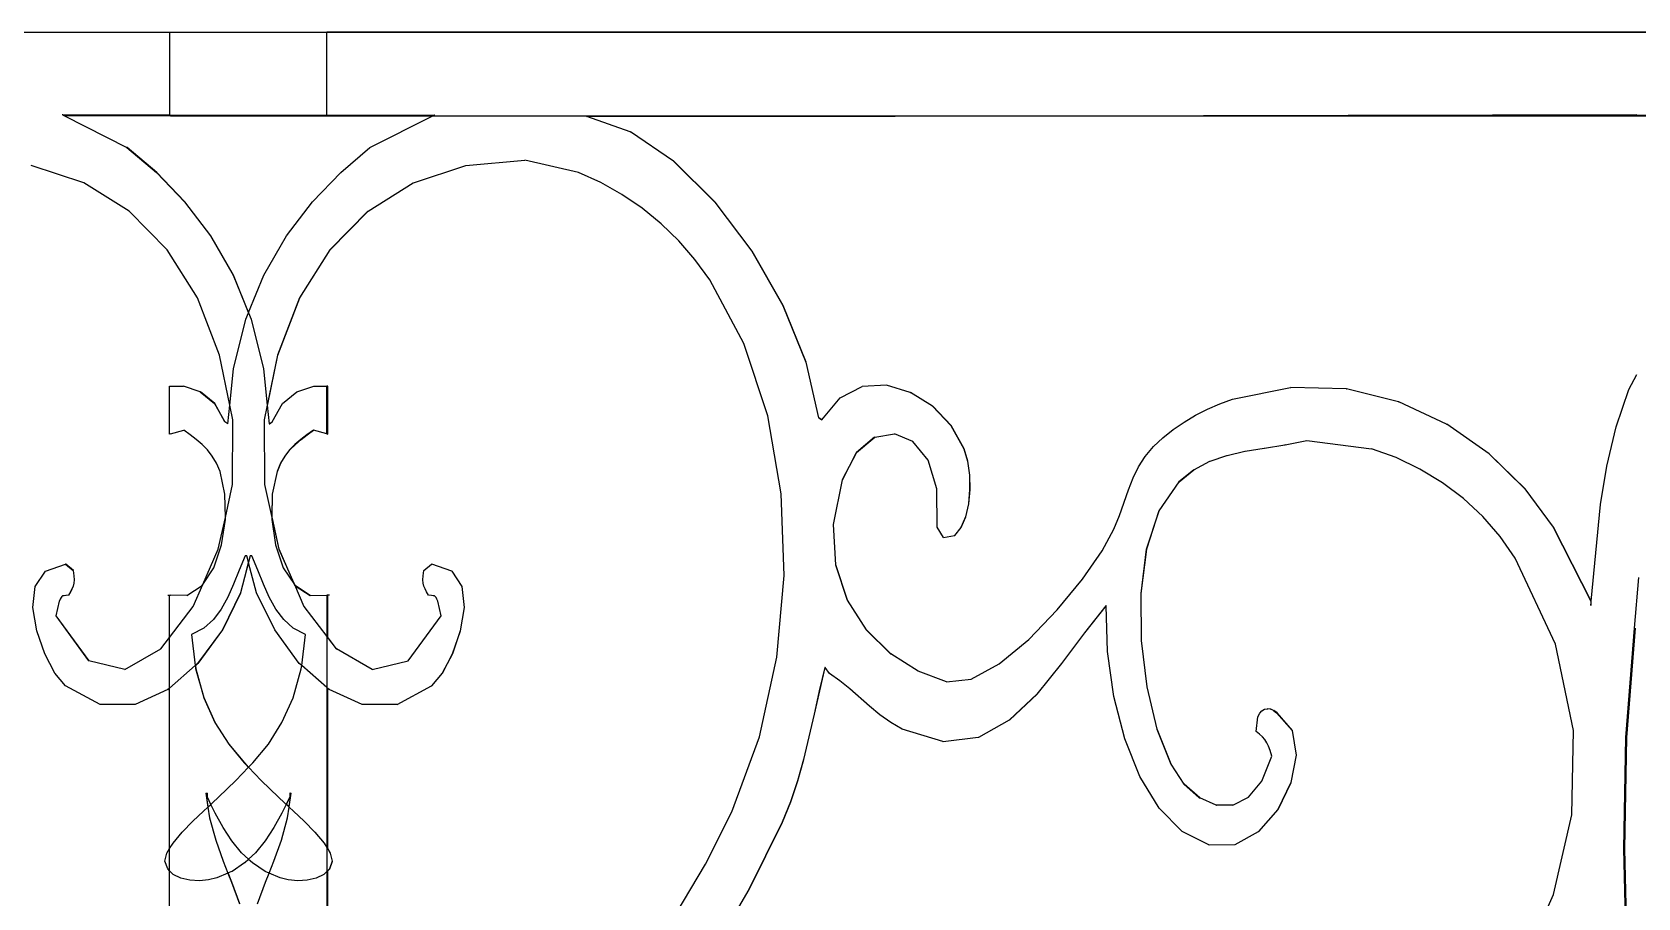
# Model space of a CAD drawing. Header units: inches. Extents: x 1397 to 20304, y -27267 to -746.
# Drawn here: x 14240.74 to 14252.15, y -21171.26 to -21165.11 of the extents above; entities that cross this region are included whole.
import ezdxf

# ---------------------------------------------------------------- set-up
doc = ezdxf.new("R2010")
doc.units = ezdxf.units.IN
doc.header["$LTSCALE"] = 17
doc.header["$MEASUREMENT"] = 0
doc.layers.add('25 BOT BAR', color=12, linetype='Continuous', lineweight=25)

msp = doc.modelspace()

# ---------------------------------------------------------------- linework, layer by layer
for p, q in [((14226.234, -21165.111), (14241.717, -21165.111)), ((14241.717, -21165.111), (14241.717, -21165.7)), ((14241.717, -21165.111), (14252.139, -21165.111)), ((14242.833, -21165.7), (14242.833, -21165.111)), ((14258.234, -21165.111), (14242.833, -21165.111)), ((14240.956, -21165.697), (14240.954, -21165.697)), ((14240.968, -21165.704), (14240.956, -21165.697)), ((14241.717, -21165.7), (14240.956, -21165.697)), ((14240.971, -21165.704), (14240.968, -21165.704)), ((14240.971, -21165.704), (14241.414, -21165.931)), ((14241.717, -21165.704), (14240.971, -21165.704)), ((14241.717, -21165.7), (14241.717, -21165.704)), ((14242.278, -21165.702), (14241.717, -21165.7)), ((14241.723, -21165.704), (14241.717, -21165.704)), ((14241.723, -21165.704), (14242.278, -21165.702)), ((14241.723, -21165.704), (14242.833, -21165.704)), ((14242.833, -21165.7), (14242.278, -21165.702)), ((14242.833, -21165.704), (14242.278, -21165.702)), ((14242.833, -21165.7), (14242.84, -21165.7)), ((14242.833, -21165.704), (14242.833, -21165.7)), ((14242.833, -21165.704), (14242.84, -21165.704)), ((14242.84, -21165.7), (14243.6, -21165.697)), ((14242.84, -21165.7), (14242.84, -21165.704)), ((14242.84, -21165.704), (14243.586, -21165.704)), ((14243.14, -21165.931), (14243.586, -21165.704)), ((14243.586, -21165.704), (14243.6, -21165.697)), ((14243.586, -21165.704), (14249.061, -21165.704)), ((14244.68, -21165.711), (14244.678, -21165.711)), ((14244.68, -21165.711), (14249.061, -21165.704)), ((14244.988, -21165.818), (14244.68, -21165.711)), ((14249.057, -21165.704), (14253.512, -21165.697)), ((14249.057, -21165.704), (14253.511, -21165.704)), ((14249.063, -21165.704), (14249.061, -21165.704)), ((14252.139, -21165.699), (14249.063, -21165.704)), ((14249.063, -21165.704), (14252.139, -21165.704)), ((14244.988, -21165.818), (14244.99, -21165.818)), ((14245.296, -21166.027), (14244.99, -21165.818)), ((14241.414, -21165.931), (14241.623, -21166.108)), ((14241.416, -21165.931), (14241.414, -21165.931)), ((14241.625, -21166.108), (14241.416, -21165.931)), ((14242.932, -21166.108), (14243.14, -21165.931)), ((14241.107, -21166.18), (14240.734, -21166.057)), ((14243.449, -21166.18), (14243.82, -21166.057)), ((14243.822, -21166.057), (14243.82, -21166.057)), ((14243.822, -21166.057), (14244.24, -21166.019)), ((14244.621, -21166.107), (14244.24, -21166.019)), ((14245.296, -21166.027), (14245.299, -21166.027)), ((14245.296, -21166.027), (14245.589, -21166.317)), ((14245.592, -21166.317), (14245.299, -21166.027)), ((14241.43, -21166.381), (14241.107, -21166.18)), ((14241.623, -21166.108), (14241.823, -21166.316)), ((14241.625, -21166.108), (14241.623, -21166.108)), ((14241.825, -21166.316), (14241.625, -21166.108)), ((14242.731, -21166.316), (14242.932, -21166.108)), ((14243.127, -21166.381), (14243.447, -21166.18)), ((14243.447, -21166.18), (14243.449, -21166.18)), ((14244.779, -21166.178), (14244.621, -21166.107)), ((14244.93, -21166.263), (14244.779, -21166.178)), ((14245.073, -21166.361), (14244.93, -21166.263)), ((14241.7, -21166.656), (14241.43, -21166.381)), ((14241.823, -21166.316), (14242.007, -21166.558)), ((14241.825, -21166.316), (14241.823, -21166.316)), ((14242.009, -21166.558), (14241.825, -21166.316)), ((14242.547, -21166.558), (14242.731, -21166.316)), ((14243.124, -21166.381), (14242.854, -21166.656)), ((14242.856, -21166.656), (14243.127, -21166.381)), ((14243.124, -21166.381), (14243.127, -21166.381)), ((14245.208, -21166.472), (14245.073, -21166.361)), ((14245.589, -21166.317), (14245.592, -21166.317)), ((14245.589, -21166.317), (14245.853, -21166.666)), ((14245.855, -21166.666), (14245.592, -21166.317)), ((14245.333, -21166.593), (14245.208, -21166.472)), ((14242.007, -21166.558), (14242.168, -21166.835)), ((14242.009, -21166.558), (14242.007, -21166.558)), ((14242.17, -21166.835), (14242.009, -21166.558)), ((14242.387, -21166.835), (14242.547, -21166.558)), ((14245.448, -21166.726), (14245.333, -21166.593)), ((14241.915, -21166.998), (14241.7, -21166.656)), ((14242.854, -21166.656), (14242.64, -21166.998)), ((14242.642, -21166.998), (14242.856, -21166.656)), ((14242.854, -21166.656), (14242.856, -21166.656)), ((14245.553, -21166.868), (14245.448, -21166.726)), ((14245.853, -21166.666), (14246.073, -21167.051)), ((14245.853, -21166.666), (14245.855, -21166.666)), ((14246.075, -21167.051), (14245.855, -21166.666)), ((14242.17, -21166.835), (14242.168, -21166.835)), ((14242.168, -21166.835), (14242.277, -21167.103)), ((14242.278, -21167.101), (14242.17, -21166.835)), ((14242.278, -21167.101), (14242.387, -21166.835)), ((14245.796, -21167.321), (14245.553, -21166.868)), ((14242.071, -21167.403), (14241.915, -21166.998)), ((14242.259, -21167.148), (14242.277, -21167.103)), ((14242.277, -21167.103), (14242.278, -21167.101)), ((14242.277, -21167.103), (14242.296, -21167.148)), ((14242.64, -21166.998), (14242.484, -21167.403)), ((14242.486, -21167.403), (14242.642, -21166.998)), ((14242.64, -21166.998), (14242.642, -21166.998)), ((14246.073, -21167.051), (14246.236, -21167.453)), ((14246.073, -21167.051), (14246.075, -21167.051)), ((14246.238, -21167.453), (14246.075, -21167.051)), ((14242.171, -21167.5), (14242.259, -21167.148)), ((14242.296, -21167.148), (14242.384, -21167.5)), ((14245.965, -21167.834), (14245.796, -21167.321)), ((14242.144, -21167.759), (14242.071, -21167.403)), ((14242.412, -21167.759), (14242.486, -21167.403)), ((14242.484, -21167.403), (14242.412, -21167.752)), ((14242.484, -21167.403), (14242.486, -21167.403)), ((14242.144, -21167.759), (14242.171, -21167.5)), ((14242.384, -21167.5), (14242.41, -21167.759)), ((14246.236, -21167.453), (14246.238, -21167.453)), ((14246.236, -21167.453), (14246.327, -21167.849)), ((14246.329, -21167.849), (14246.238, -21167.453)), ((14252.082, -21167.648), (14252.139, -21167.541)), ((14241.717, -21167.623), (14241.723, -21167.623)), ((14241.717, -21167.964), (14241.717, -21167.623)), ((14241.723, -21167.623), (14241.813, -21167.625)), ((14241.813, -21167.625), (14241.815, -21167.625)), ((14241.934, -21167.664), (14241.815, -21167.625)), ((14241.934, -21167.664), (14241.936, -21167.664)), ((14241.934, -21167.664), (14242.036, -21167.747)), ((14242.038, -21167.747), (14241.936, -21167.664)), ((14242.519, -21167.747), (14242.62, -21167.664)), ((14242.62, -21167.664), (14242.741, -21167.625)), ((14242.741, -21167.625), (14242.833, -21167.623)), ((14242.84, -21167.623), (14242.833, -21167.623)), ((14242.833, -21167.963), (14242.833, -21167.623)), ((14242.84, -21167.964), (14242.84, -21167.623)), ((14246.479, -21167.706), (14246.636, -21167.627)), ((14246.809, -21167.618), (14246.636, -21167.627)), ((14246.977, -21167.668), (14246.809, -21167.618)), ((14246.977, -21167.668), (14246.979, -21167.668)), ((14247.135, -21167.766), (14246.979, -21167.668)), ((14249.266, -21167.717), (14249.678, -21167.633)), ((14249.678, -21167.633), (14249.68, -21167.633)), ((14250.074, -21167.644), (14249.68, -21167.633)), ((14250.074, -21167.644), (14250.076, -21167.644)), ((14250.446, -21167.736), (14250.076, -21167.644)), ((14251.991, -21167.913), (14252.082, -21167.648)), ((14242.036, -21167.747), (14242.038, -21167.747)), ((14242.036, -21167.747), (14242.108, -21167.878)), ((14242.11, -21167.878), (14242.038, -21167.747)), ((14242.131, -21167.891), (14242.144, -21167.759)), ((14242.166, -21167.863), (14242.144, -21167.759)), ((14242.41, -21167.759), (14242.389, -21167.863)), ((14242.412, -21167.752), (14242.41, -21167.759)), ((14242.41, -21167.759), (14242.424, -21167.892)), ((14242.412, -21167.759), (14242.412, -21167.752)), ((14242.426, -21167.891), (14242.412, -21167.759)), ((14242.446, -21167.878), (14242.519, -21167.747)), ((14246.35, -21167.862), (14246.479, -21167.706)), ((14247.135, -21167.766), (14247.137, -21167.766)), ((14247.135, -21167.766), (14247.267, -21167.903)), ((14247.269, -21167.903), (14247.137, -21167.766)), ((14249.004, -21167.83), (14249.089, -21167.787)), ((14249.089, -21167.787), (14249.177, -21167.749)), ((14249.177, -21167.749), (14249.266, -21167.717)), ((14250.446, -21167.736), (14250.448, -21167.736)), ((14250.787, -21167.894), (14250.448, -21167.736)), ((14242.108, -21167.878), (14242.11, -21167.878)), ((14242.131, -21167.891), (14242.11, -21167.878)), ((14242.131, -21167.892), (14242.131, -21167.891)), ((14242.164, -21168.322), (14242.166, -21167.863)), ((14242.389, -21167.863), (14242.39, -21168.322)), ((14242.424, -21167.892), (14242.426, -21167.891)), ((14242.426, -21167.891), (14242.446, -21167.878)), ((14246.06, -21168.389), (14245.965, -21167.834)), ((14246.327, -21167.849), (14246.329, -21167.849)), ((14246.35, -21167.862), (14246.329, -21167.849)), ((14246.329, -21167.849), (14246.349, -21167.863)), ((14246.349, -21167.863), (14246.35, -21167.862)), ((14247.267, -21167.903), (14247.269, -21167.903)), ((14247.267, -21167.903), (14247.359, -21168.068)), ((14247.361, -21168.068), (14247.269, -21167.903)), ((14248.845, -21167.932), (14248.923, -21167.879)), ((14248.923, -21167.879), (14249.004, -21167.83)), ((14250.787, -21167.894), (14250.789, -21167.894)), ((14251.089, -21168.104), (14250.789, -21167.894)), ((14241.723, -21167.963), (14241.717, -21167.964)), ((14241.723, -21167.963), (14241.817, -21167.937)), ((14241.862, -21167.97), (14241.817, -21167.937)), ((14241.906, -21168.003), (14241.862, -21167.97)), ((14241.947, -21168.038), (14241.906, -21168.003)), ((14242.649, -21168.003), (14242.607, -21168.038)), ((14242.61, -21168.038), (14242.651, -21168.003)), ((14242.692, -21167.97), (14242.649, -21168.003)), ((14242.651, -21168.003), (14242.649, -21168.003)), ((14242.651, -21168.003), (14242.694, -21167.97)), ((14242.738, -21167.936), (14242.692, -21167.97)), ((14242.694, -21167.97), (14242.692, -21167.97)), ((14242.694, -21167.97), (14242.739, -21167.937)), ((14242.739, -21167.937), (14242.738, -21167.936)), ((14242.833, -21167.963), (14242.739, -21167.937)), ((14242.833, -21167.963), (14242.84, -21167.964)), ((14246.724, -21167.987), (14246.595, -21168.094)), ((14246.597, -21168.094), (14246.726, -21167.987)), ((14246.724, -21167.987), (14246.726, -21167.987)), ((14246.726, -21167.987), (14246.865, -21167.963)), ((14246.997, -21168.017), (14246.865, -21167.963)), ((14247.104, -21168.148), (14246.997, -21168.017)), ((14248.705, -21168.053), (14248.773, -21167.99)), ((14248.773, -21167.99), (14248.845, -21167.932)), ((14249.64, -21168.04), (14249.794, -21168.01)), ((14249.794, -21168.01), (14250.254, -21168.068)), ((14251.926, -21168.191), (14251.991, -21167.913)), ((14241.985, -21168.076), (14241.947, -21168.038)), ((14242.02, -21168.12), (14241.985, -21168.076)), ((14242.05, -21168.17), (14242.02, -21168.12)), ((14242.535, -21168.12), (14242.505, -21168.17)), ((14242.507, -21168.17), (14242.537, -21168.12)), ((14242.569, -21168.076), (14242.535, -21168.12)), ((14242.537, -21168.12), (14242.535, -21168.12)), ((14242.537, -21168.12), (14242.571, -21168.076)), ((14242.607, -21168.038), (14242.569, -21168.076)), ((14242.571, -21168.076), (14242.569, -21168.076)), ((14242.571, -21168.076), (14242.61, -21168.038)), ((14242.61, -21168.038), (14242.607, -21168.038)), ((14246.595, -21168.094), (14246.495, -21168.288)), ((14246.497, -21168.288), (14246.597, -21168.094)), ((14246.595, -21168.094), (14246.597, -21168.094)), ((14247.359, -21168.068), (14247.361, -21168.068)), ((14247.359, -21168.068), (14247.384, -21168.156)), ((14247.387, -21168.156), (14247.361, -21168.068)), ((14248.6, -21168.196), (14248.647, -21168.122)), ((14248.647, -21168.122), (14248.705, -21168.053)), ((14249.107, -21168.157), (14249.226, -21168.115)), ((14249.226, -21168.115), (14249.228, -21168.115)), ((14249.228, -21168.115), (14249.355, -21168.086)), ((14249.355, -21168.086), (14249.357, -21168.086)), ((14249.357, -21168.086), (14249.492, -21168.063)), ((14249.492, -21168.063), (14249.494, -21168.063)), ((14249.494, -21168.063), (14249.638, -21168.04)), ((14249.64, -21168.04), (14249.638, -21168.04)), ((14250.429, -21168.131), (14250.254, -21168.068)), ((14250.598, -21168.212), (14250.429, -21168.131)), ((14251.089, -21168.104), (14251.091, -21168.104)), ((14251.089, -21168.104), (14251.344, -21168.353)), ((14251.346, -21168.353), (14251.091, -21168.104)), ((14242.075, -21168.229), (14242.05, -21168.17)), ((14242.11, -21168.391), (14242.075, -21168.229)), ((14242.48, -21168.229), (14242.445, -21168.391)), ((14242.447, -21168.391), (14242.482, -21168.229)), ((14242.505, -21168.17), (14242.48, -21168.229)), ((14242.482, -21168.229), (14242.48, -21168.229)), ((14242.482, -21168.229), (14242.507, -21168.17)), ((14242.507, -21168.17), (14242.505, -21168.17)), ((14247.167, -21168.352), (14247.104, -21168.148)), ((14247.384, -21168.156), (14247.387, -21168.156)), ((14247.384, -21168.156), (14247.398, -21168.255)), ((14247.4, -21168.255), (14247.387, -21168.156)), ((14248.562, -21168.275), (14248.6, -21168.196)), ((14248.991, -21168.217), (14248.885, -21168.302)), ((14248.887, -21168.302), (14248.993, -21168.217)), ((14248.991, -21168.217), (14248.993, -21168.217)), ((14248.993, -21168.217), (14249.105, -21168.157)), ((14249.105, -21168.157), (14249.107, -21168.157)), ((14250.758, -21168.309), (14250.598, -21168.212)), ((14251.88, -21168.463), (14251.926, -21168.191)), ((14242.113, -21168.555), (14242.164, -21168.322)), ((14242.39, -21168.322), (14242.442, -21168.555)), ((14246.495, -21168.288), (14246.431, -21168.605)), ((14246.433, -21168.605), (14246.497, -21168.288)), ((14246.495, -21168.288), (14246.497, -21168.288)), ((14247.168, -21168.624), (14247.167, -21168.352)), ((14247.4, -21168.358), (14247.391, -21168.459)), ((14247.393, -21168.459), (14247.402, -21168.358)), ((14247.398, -21168.255), (14247.4, -21168.255)), ((14247.398, -21168.255), (14247.4, -21168.358)), ((14247.402, -21168.358), (14247.4, -21168.255)), ((14247.4, -21168.358), (14247.402, -21168.358)), ((14248.463, -21168.541), (14248.529, -21168.359)), ((14248.529, -21168.359), (14248.562, -21168.275)), ((14248.885, -21168.302), (14248.743, -21168.509)), ((14248.745, -21168.509), (14248.887, -21168.302)), ((14248.885, -21168.302), (14248.887, -21168.302)), ((14250.908, -21168.421), (14250.758, -21168.309)), ((14251.344, -21168.353), (14251.346, -21168.353)), ((14251.344, -21168.353), (14251.544, -21168.624)), ((14251.546, -21168.624), (14251.346, -21168.353)), ((14242.113, -21168.555), (14242.11, -21168.391)), ((14242.445, -21168.391), (14242.442, -21168.546)), ((14242.444, -21168.555), (14242.447, -21168.391)), ((14242.447, -21168.391), (14242.445, -21168.391)), ((14246.082, -21168.967), (14246.06, -21168.389)), ((14247.391, -21168.459), (14247.37, -21168.551)), ((14247.372, -21168.551), (14247.393, -21168.459)), ((14247.391, -21168.459), (14247.393, -21168.459)), ((14251.045, -21168.548), (14250.908, -21168.421)), ((14251.815, -21169.151), (14251.88, -21168.463)), ((14242.062, -21168.781), (14242.113, -21168.555)), ((14242.086, -21168.751), (14242.113, -21168.571)), ((14242.113, -21168.571), (14242.113, -21168.555)), ((14242.444, -21168.555), (14242.442, -21168.546)), ((14242.442, -21168.546), (14242.442, -21168.555)), ((14242.442, -21168.555), (14242.444, -21168.564)), ((14242.442, -21168.555), (14242.442, -21168.571)), ((14242.442, -21168.571), (14242.468, -21168.751)), ((14242.494, -21168.781), (14242.444, -21168.555)), ((14242.444, -21168.564), (14242.444, -21168.555)), ((14242.444, -21168.564), (14242.492, -21168.781)), ((14247.37, -21168.551), (14247.337, -21168.628)), ((14247.339, -21168.628), (14247.372, -21168.551)), ((14247.37, -21168.551), (14247.372, -21168.551)), ((14248.425, -21168.639), (14248.463, -21168.541)), ((14248.743, -21168.509), (14248.655, -21168.781)), ((14248.657, -21168.781), (14248.745, -21168.509)), ((14248.743, -21168.509), (14248.745, -21168.509)), ((14251.168, -21168.69), (14251.045, -21168.548)), ((14246.431, -21168.605), (14246.447, -21168.891)), ((14246.431, -21168.605), (14246.433, -21168.605)), ((14246.449, -21168.891), (14246.433, -21168.605)), ((14247.213, -21168.698), (14247.168, -21168.624)), ((14247.213, -21168.698), (14247.215, -21168.698)), ((14247.215, -21168.698), (14247.292, -21168.683)), ((14247.337, -21168.628), (14247.292, -21168.683)), ((14247.292, -21168.683), (14247.294, -21168.683)), ((14247.294, -21168.683), (14247.339, -21168.628)), ((14247.337, -21168.628), (14247.339, -21168.628)), ((14248.341, -21168.793), (14248.425, -21168.639)), ((14251.275, -21168.844), (14251.168, -21168.69)), ((14251.544, -21168.624), (14251.813, -21169.151)), ((14251.544, -21168.624), (14251.546, -21168.624)), ((14251.815, -21169.151), (14251.546, -21168.624)), ((14241.952, -21169.032), (14242.062, -21168.781)), ((14242.031, -21168.913), (14242.086, -21168.751)), ((14242.468, -21168.751), (14242.524, -21168.913)), ((14242.492, -21168.781), (14242.494, -21168.781)), ((14242.492, -21168.781), (14242.598, -21169.023)), ((14242.605, -21169.032), (14242.494, -21168.781)), ((14248.201, -21168.993), (14248.341, -21168.793)), ((14248.655, -21168.781), (14248.615, -21169.095)), ((14248.617, -21169.095), (14248.657, -21168.781)), ((14248.655, -21168.781), (14248.657, -21168.781)), ((14240.834, -21168.936), (14240.976, -21168.888)), ((14240.979, -21168.888), (14240.976, -21168.888)), ((14240.976, -21168.888), (14240.977, -21168.888)), ((14240.979, -21168.888), (14240.977, -21168.888)), ((14240.977, -21168.888), (14241.032, -21168.932)), ((14241.035, -21168.932), (14240.979, -21168.888)), ((14241.035, -21168.932), (14241.032, -21168.932)), ((14241.032, -21168.932), (14241.037, -21168.969)), ((14241.039, -21168.969), (14241.035, -21168.932)), ((14241.952, -21169.032), (14242.031, -21168.913)), ((14242.211, -21168.93), (14242.171, -21169.029)), ((14242.254, -21168.829), (14242.211, -21168.93)), ((14242.277, -21168.874), (14242.22, -21169.091)), ((14242.222, -21169.091), (14242.278, -21168.878)), ((14242.265, -21168.829), (14242.254, -21168.829)), ((14242.277, -21168.874), (14242.265, -21168.829)), ((14242.289, -21168.829), (14242.277, -21168.874)), ((14242.278, -21168.878), (14242.277, -21168.874)), ((14242.335, -21169.091), (14242.278, -21168.878)), ((14242.3, -21168.829), (14242.289, -21168.829)), ((14242.343, -21168.93), (14242.3, -21168.829)), ((14242.383, -21169.029), (14242.343, -21168.93)), ((14242.524, -21168.913), (14242.603, -21169.032)), ((14243.517, -21168.969), (14243.522, -21168.932)), ((14243.522, -21168.932), (14243.578, -21168.888)), ((14243.578, -21168.888), (14243.58, -21168.888)), ((14243.58, -21168.888), (14243.58, -21168.888)), ((14243.721, -21168.936), (14243.58, -21168.888)), ((14246.447, -21168.891), (14246.449, -21168.891)), ((14246.447, -21168.891), (14246.53, -21169.142)), ((14246.533, -21169.142), (14246.449, -21168.891)), ((14251.56, -21169.455), (14251.275, -21168.844)), ((14240.746, -21169.194), (14240.761, -21169.045)), ((14240.761, -21169.045), (14240.834, -21168.936)), ((14241.031, -21169.043), (14241.023, -21169.063)), ((14241.025, -21169.063), (14241.033, -21169.043)), ((14241.036, -21169.022), (14241.031, -21169.043)), ((14241.033, -21169.043), (14241.031, -21169.043)), ((14241.033, -21169.043), (14241.038, -21169.022)), ((14241.038, -21168.998), (14241.036, -21169.022)), ((14241.038, -21169.022), (14241.036, -21169.022)), ((14241.039, -21168.969), (14241.037, -21168.969)), ((14241.037, -21168.969), (14241.038, -21168.998)), ((14241.038, -21169.022), (14241.04, -21168.998)), ((14241.04, -21168.998), (14241.038, -21168.998)), ((14241.04, -21168.998), (14241.039, -21168.969)), ((14241.838, -21169.11), (14241.947, -21169.039)), ((14241.884, -21169.187), (14241.952, -21169.032)), ((14241.947, -21169.039), (14241.952, -21169.032)), ((14242.171, -21169.029), (14242.13, -21169.122)), ((14242.425, -21169.122), (14242.383, -21169.029)), ((14242.605, -21169.032), (14242.598, -21169.023)), ((14242.598, -21169.023), (14242.603, -21169.032)), ((14242.603, -21169.032), (14242.67, -21169.187)), ((14242.603, -21169.032), (14242.607, -21169.039)), ((14242.609, -21169.039), (14242.605, -21169.032)), ((14242.607, -21169.039), (14242.605, -21169.032)), ((14242.609, -21169.039), (14242.607, -21169.039)), ((14242.608, -21169.04), (14242.607, -21169.039)), ((14242.608, -21169.04), (14242.716, -21169.11)), ((14242.716, -21169.11), (14242.609, -21169.039)), ((14243.516, -21168.998), (14243.517, -21168.969)), ((14243.518, -21169.022), (14243.516, -21168.998)), ((14243.523, -21169.043), (14243.518, -21169.022)), ((14243.531, -21169.063), (14243.523, -21169.043)), ((14243.721, -21168.936), (14243.793, -21169.045)), ((14243.721, -21168.936), (14243.723, -21168.936)), ((14243.795, -21169.045), (14243.723, -21168.936)), ((14243.793, -21169.045), (14243.809, -21169.194)), ((14243.793, -21169.045), (14243.795, -21169.045)), ((14243.811, -21169.194), (14243.795, -21169.045)), ((14246.03, -21169.548), (14246.082, -21168.967)), ((14248.021, -21169.212), (14248.201, -21168.993)), ((14252.123, -21169.342), (14252.154, -21168.981)), ((14240.931, -21169.151), (14240.909, -21169.254)), ((14240.911, -21169.254), (14240.934, -21169.151)), ((14240.94, -21169.135), (14240.931, -21169.151)), ((14240.934, -21169.151), (14240.931, -21169.151)), ((14240.934, -21169.151), (14240.942, -21169.135)), ((14240.946, -21169.124), (14240.94, -21169.135)), ((14240.942, -21169.135), (14240.94, -21169.135)), ((14240.942, -21169.135), (14240.948, -21169.124)), ((14240.95, -21169.117), (14240.946, -21169.124)), ((14240.948, -21169.124), (14240.946, -21169.124)), ((14240.948, -21169.124), (14240.953, -21169.117)), ((14240.953, -21169.117), (14240.95, -21169.117)), ((14240.956, -21169.113), (14240.953, -21169.117)), ((14240.959, -21169.113), (14240.956, -21169.113)), ((14240.965, -21169.112), (14240.959, -21169.113)), ((14240.967, -21169.112), (14240.965, -21169.112)), ((14240.979, -21169.11), (14240.967, -21169.112)), ((14240.981, -21169.11), (14240.979, -21169.11)), ((14240.999, -21169.107), (14240.981, -21169.11)), ((14241.012, -21169.083), (14240.999, -21169.107)), ((14241.001, -21169.107), (14240.999, -21169.107)), ((14241.001, -21169.107), (14241.014, -21169.083)), ((14241.023, -21169.063), (14241.012, -21169.083)), ((14241.014, -21169.083), (14241.012, -21169.083)), ((14241.014, -21169.083), (14241.025, -21169.063)), ((14241.025, -21169.063), (14241.023, -21169.063)), ((14241.704, -21169.107), (14241.707, -21169.107)), ((14241.707, -21169.107), (14241.717, -21169.108)), ((14241.717, -21169.108), (14241.723, -21169.108)), ((14241.717, -21169.407), (14241.717, -21169.108)), ((14241.838, -21169.11), (14241.723, -21169.108)), ((14242.13, -21169.122), (14242.083, -21169.207)), ((14242.22, -21169.091), (14242.092, -21169.354)), ((14242.094, -21169.354), (14242.222, -21169.091)), ((14242.222, -21169.091), (14242.22, -21169.091)), ((14242.463, -21169.354), (14242.335, -21169.091)), ((14242.471, -21169.207), (14242.425, -21169.122)), ((14242.716, -21169.11), (14242.833, -21169.108)), ((14242.84, -21169.108), (14242.833, -21169.108)), ((14242.833, -21169.108), (14242.833, -21169.398)), ((14242.85, -21169.107), (14242.84, -21169.108)), ((14242.84, -21169.407), (14242.84, -21169.108)), ((14242.852, -21169.107), (14242.85, -21169.107)), ((14243.542, -21169.083), (14243.531, -21169.063)), ((14243.556, -21169.107), (14243.542, -21169.083)), ((14243.576, -21169.11), (14243.556, -21169.107)), ((14243.589, -21169.112), (14243.576, -21169.11)), ((14243.598, -21169.113), (14243.589, -21169.112)), ((14243.604, -21169.117), (14243.598, -21169.113)), ((14243.609, -21169.124), (14243.604, -21169.117)), ((14243.615, -21169.135), (14243.609, -21169.124)), ((14243.623, -21169.151), (14243.615, -21169.135)), ((14243.645, -21169.254), (14243.623, -21169.151)), ((14246.53, -21169.142), (14246.665, -21169.354)), ((14246.53, -21169.142), (14246.533, -21169.142)), ((14246.668, -21169.354), (14246.533, -21169.142)), ((14248.615, -21169.095), (14248.617, -21169.095)), ((14248.615, -21169.095), (14248.618, -21169.429)), ((14248.62, -21169.429), (14248.617, -21169.095)), ((14251.813, -21169.151), (14251.813, -21169.181)), ((14251.813, -21169.151), (14251.815, -21169.151)), ((14251.813, -21169.181), (14251.815, -21169.158)), ((14251.815, -21169.158), (14251.815, -21169.151)), ((14240.773, -21169.36), (14240.746, -21169.194)), ((14240.909, -21169.254), (14241.142, -21169.574)), ((14240.911, -21169.254), (14240.909, -21169.254)), ((14241.144, -21169.574), (14240.911, -21169.254)), ((14241.717, -21169.407), (14241.884, -21169.187)), ((14242.083, -21169.207), (14242.028, -21169.281)), ((14242.527, -21169.281), (14242.471, -21169.207)), ((14242.67, -21169.187), (14242.833, -21169.401)), ((14243.412, -21169.574), (14243.645, -21169.254)), ((14243.809, -21169.194), (14243.781, -21169.36)), ((14243.784, -21169.36), (14243.811, -21169.194)), ((14243.809, -21169.194), (14243.811, -21169.194)), ((14247.819, -21169.421), (14248.021, -21169.212)), ((14248.369, -21169.181), (14248.215, -21169.374)), ((14248.217, -21169.374), (14248.369, -21169.183)), ((14248.369, -21169.183), (14248.369, -21169.181)), ((14248.379, -21169.507), (14248.369, -21169.183)), ((14240.83, -21169.523), (14240.773, -21169.36)), ((14241.959, -21169.342), (14241.873, -21169.386)), ((14241.873, -21169.386), (14241.899, -21169.606)), ((14242.092, -21169.354), (14241.916, -21169.592)), ((14241.918, -21169.592), (14242.094, -21169.354)), ((14242.028, -21169.281), (14241.959, -21169.342)), ((14242.094, -21169.354), (14242.092, -21169.354)), ((14242.638, -21169.592), (14242.463, -21169.354)), ((14242.595, -21169.342), (14242.527, -21169.281)), ((14242.682, -21169.386), (14242.595, -21169.342)), ((14242.655, -21169.606), (14242.682, -21169.386)), ((14243.781, -21169.36), (14243.725, -21169.523)), ((14243.727, -21169.523), (14243.784, -21169.36)), ((14243.781, -21169.36), (14243.784, -21169.36)), ((14246.665, -21169.354), (14246.838, -21169.524)), ((14246.665, -21169.354), (14246.668, -21169.354)), ((14246.84, -21169.524), (14246.668, -21169.354)), ((14248.215, -21169.374), (14248.053, -21169.593)), ((14248.055, -21169.593), (14248.217, -21169.374)), ((14248.215, -21169.374), (14248.217, -21169.374)), ((14252.061, -21170.117), (14252.123, -21169.342)), ((14252.127, -21169.342), (14252.065, -21170.117)), ((14252.067, -21170.117), (14252.129, -21169.342)), ((14241.399, -21169.635), (14241.655, -21169.488)), ((14241.655, -21169.488), (14241.717, -21169.407)), ((14241.717, -21169.767), (14241.717, -21169.407)), ((14242.84, -21169.407), (14242.833, -21169.398)), ((14242.833, -21169.398), (14242.833, -21169.401)), ((14242.833, -21169.401), (14242.84, -21169.41)), ((14242.833, -21169.401), (14242.833, -21169.763)), ((14242.902, -21169.488), (14242.84, -21169.407)), ((14242.84, -21169.41), (14242.84, -21169.407)), ((14242.84, -21169.41), (14242.9, -21169.488)), ((14242.9, -21169.488), (14242.902, -21169.488)), ((14243.155, -21169.635), (14242.902, -21169.488)), ((14247.609, -21169.595), (14247.819, -21169.421)), ((14248.618, -21169.429), (14248.62, -21169.429)), ((14248.618, -21169.429), (14248.658, -21169.757)), ((14248.66, -21169.757), (14248.62, -21169.429)), ((14251.688, -21170.069), (14251.56, -21169.455)), ((14240.902, -21169.661), (14240.83, -21169.523)), ((14241.144, -21169.574), (14241.142, -21169.574)), ((14241.399, -21169.635), (14241.144, -21169.574)), ((14241.899, -21169.606), (14241.717, -21169.767)), ((14241.901, -21169.605), (14241.899, -21169.606)), ((14241.899, -21169.606), (14241.9, -21169.608)), ((14241.9, -21169.608), (14241.902, -21169.606)), ((14241.9, -21169.608), (14241.902, -21169.63)), ((14241.916, -21169.592), (14241.901, -21169.605)), ((14241.902, -21169.606), (14241.901, -21169.605)), ((14241.902, -21169.606), (14241.918, -21169.592)), ((14241.904, -21169.63), (14241.902, -21169.606)), ((14241.918, -21169.592), (14241.916, -21169.592)), ((14242.655, -21169.606), (14242.638, -21169.592)), ((14242.652, -21169.63), (14242.655, -21169.606)), ((14242.833, -21169.763), (14242.655, -21169.606)), ((14243.155, -21169.635), (14243.412, -21169.574)), ((14243.725, -21169.523), (14243.652, -21169.661)), ((14243.655, -21169.661), (14243.727, -21169.523)), ((14243.725, -21169.523), (14243.727, -21169.523)), ((14245.906, -21170.114), (14246.03, -21169.548)), ((14246.838, -21169.524), (14246.84, -21169.524)), ((14247.033, -21169.648), (14246.84, -21169.524)), ((14247.41, -21169.704), (14247.609, -21169.595)), ((14248.053, -21169.593), (14247.877, -21169.809)), ((14247.88, -21169.809), (14248.055, -21169.593)), ((14248.053, -21169.593), (14248.055, -21169.593)), ((14248.424, -21169.826), (14248.379, -21169.507)), ((14240.976, -21169.752), (14240.902, -21169.661)), ((14241.902, -21169.63), (14241.904, -21169.63)), ((14241.902, -21169.63), (14241.959, -21169.836)), ((14241.961, -21169.836), (14241.904, -21169.63)), ((14242.595, -21169.836), (14242.652, -21169.63)), ((14243.652, -21169.661), (14243.578, -21169.752)), ((14243.58, -21169.752), (14243.655, -21169.661)), ((14243.652, -21169.661), (14243.655, -21169.661)), ((14246.372, -21169.62), (14246.332, -21169.787)), ((14246.334, -21169.787), (14246.373, -21169.622)), ((14246.373, -21169.622), (14246.372, -21169.62)), ((14246.405, -21169.664), (14246.373, -21169.622)), ((14246.478, -21169.715), (14246.405, -21169.664)), ((14246.548, -21169.773), (14246.478, -21169.715)), ((14247.033, -21169.648), (14247.035, -21169.648)), ((14247.236, -21169.722), (14247.035, -21169.648)), ((14247.236, -21169.722), (14247.41, -21169.704)), ((14241.224, -21169.884), (14240.976, -21169.752)), ((14241.705, -21169.777), (14241.473, -21169.883)), ((14241.717, -21169.767), (14241.705, -21169.777)), ((14241.707, -21169.777), (14241.705, -21169.777)), ((14241.707, -21169.777), (14241.717, -21169.769)), ((14241.717, -21169.769), (14241.717, -21169.767)), ((14241.717, -21170.905), (14241.717, -21169.769)), ((14241.959, -21169.836), (14242.039, -21170.012)), ((14241.959, -21169.836), (14241.961, -21169.836)), ((14242.041, -21170.012), (14241.961, -21169.836)), ((14242.515, -21170.012), (14242.595, -21169.836)), ((14242.84, -21169.769), (14242.833, -21169.763)), ((14242.833, -21169.763), (14242.834, -21170.895)), ((14242.849, -21169.777), (14242.84, -21169.769)), ((14242.84, -21170.905), (14242.84, -21169.769)), ((14243.084, -21169.883), (14242.849, -21169.777)), ((14243.333, -21169.884), (14243.578, -21169.752)), ((14243.578, -21169.752), (14243.58, -21169.752)), ((14246.332, -21169.787), (14246.295, -21169.953)), ((14246.297, -21169.953), (14246.334, -21169.787)), ((14246.332, -21169.787), (14246.334, -21169.787)), ((14246.689, -21169.896), (14246.548, -21169.773)), ((14247.877, -21169.809), (14247.682, -21169.992)), ((14247.684, -21169.992), (14247.88, -21169.809)), ((14247.877, -21169.809), (14247.88, -21169.809)), ((14248.501, -21170.127), (14248.424, -21169.826)), ((14248.658, -21169.757), (14248.66, -21169.757)), ((14248.658, -21169.757), (14248.73, -21170.058)), ((14248.732, -21170.058), (14248.66, -21169.757)), ((14241.226, -21169.884), (14241.224, -21169.884)), ((14241.47, -21169.883), (14241.226, -21169.884)), ((14241.473, -21169.883), (14241.47, -21169.883)), ((14243.333, -21169.884), (14243.084, -21169.883)), ((14246.295, -21169.953), (14246.258, -21170.114)), ((14246.26, -21170.114), (14246.297, -21169.953)), ((14246.295, -21169.953), (14246.297, -21169.953)), ((14246.762, -21169.956), (14246.689, -21169.896)), ((14246.839, -21170.011), (14246.762, -21169.956)), ((14249.446, -21169.971), (14249.46, -21169.946)), ((14249.46, -21169.946), (14249.476, -21169.928)), ((14249.476, -21169.928), (14249.495, -21169.917)), ((14249.495, -21169.917), (14249.515, -21169.914)), ((14249.515, -21169.914), (14249.517, -21169.914)), ((14249.517, -21169.914), (14249.516, -21169.914)), ((14249.536, -21169.917), (14249.517, -21169.914)), ((14249.536, -21169.917), (14249.539, -21169.917)), ((14249.558, -21169.926), (14249.539, -21169.917)), ((14249.558, -21169.926), (14249.561, -21169.926)), ((14249.558, -21169.926), (14249.58, -21169.942)), ((14249.583, -21169.942), (14249.561, -21169.926)), ((14249.58, -21169.942), (14249.583, -21169.942)), ((14249.58, -21169.942), (14249.691, -21170.067)), ((14249.693, -21170.067), (14249.583, -21169.942)), ((14242.039, -21170.012), (14242.041, -21170.012)), ((14242.039, -21170.012), (14242.137, -21170.164)), ((14242.139, -21170.164), (14242.041, -21170.012)), ((14242.418, -21170.164), (14242.515, -21170.012)), ((14246.921, -21170.059), (14246.839, -21170.011)), ((14247.21, -21170.147), (14246.921, -21170.059)), ((14247.464, -21170.115), (14247.682, -21169.992)), ((14247.682, -21169.992), (14247.684, -21169.992)), ((14248.73, -21170.058), (14248.732, -21170.058)), ((14248.73, -21170.058), (14248.829, -21170.308)), ((14248.831, -21170.308), (14248.732, -21170.058)), ((14249.435, -21170.074), (14249.446, -21169.971)), ((14249.459, -21170.094), (14249.435, -21170.074)), ((14249.691, -21170.067), (14249.693, -21170.067)), ((14249.691, -21170.067), (14249.72, -21170.242)), ((14249.722, -21170.242), (14249.693, -21170.067)), ((14251.678, -21170.667), (14251.688, -21170.069)), ((14242.137, -21170.164), (14242.139, -21170.164)), ((14242.137, -21170.164), (14242.247, -21170.298)), ((14242.25, -21170.298), (14242.139, -21170.164)), ((14242.307, -21170.298), (14242.418, -21170.164)), ((14245.71, -21170.645), (14245.906, -21170.114)), ((14246.258, -21170.114), (14246.219, -21170.273)), ((14246.221, -21170.273), (14246.26, -21170.114)), ((14246.258, -21170.114), (14246.26, -21170.114)), ((14247.21, -21170.147), (14247.212, -21170.147)), ((14247.212, -21170.147), (14247.461, -21170.115)), ((14247.461, -21170.115), (14247.464, -21170.115)), ((14248.609, -21170.395), (14248.501, -21170.127)), ((14249.479, -21170.114), (14249.459, -21170.094)), ((14249.496, -21170.133), (14249.479, -21170.114)), ((14249.51, -21170.155), (14249.496, -21170.133)), ((14249.523, -21170.18), (14249.51, -21170.155)), ((14249.535, -21170.211), (14249.523, -21170.18)), ((14252.047, -21170.909), (14252.061, -21170.117)), ((14252.065, -21170.117), (14252.051, -21170.909)), ((14252.053, -21170.909), (14252.067, -21170.117)), ((14252.065, -21170.117), (14252.067, -21170.117)), ((14242.247, -21170.298), (14242.25, -21170.298)), ((14242.247, -21170.298), (14242.277, -21170.329)), ((14242.278, -21170.328), (14242.25, -21170.298)), ((14242.278, -21170.328), (14242.307, -21170.298)), ((14246.219, -21170.273), (14246.176, -21170.426)), ((14246.178, -21170.426), (14246.221, -21170.273)), ((14246.219, -21170.273), (14246.221, -21170.273)), ((14249.476, -21170.428), (14249.547, -21170.249)), ((14249.547, -21170.249), (14249.535, -21170.211)), ((14249.72, -21170.242), (14249.682, -21170.438)), ((14249.684, -21170.438), (14249.722, -21170.242)), ((14249.72, -21170.242), (14249.722, -21170.242)), ((14242.188, -21170.422), (14242.277, -21170.329)), ((14242.277, -21170.329), (14242.278, -21170.328)), ((14242.277, -21170.329), (14242.367, -21170.422)), ((14248.746, -21170.619), (14248.609, -21170.395)), ((14248.829, -21170.308), (14248.831, -21170.308)), ((14248.829, -21170.308), (14248.922, -21170.448)), ((14248.924, -21170.448), (14248.831, -21170.308)), ((14241.974, -21170.513), (14241.976, -21170.513)), ((14241.974, -21170.513), (14241.989, -21170.612)), ((14241.991, -21170.61), (14241.976, -21170.513)), ((14241.976, -21170.513), (14241.985, -21170.513)), ((14241.985, -21170.542), (14241.985, -21170.513)), ((14242.065, -21170.542), (14242.188, -21170.422)), ((14242.367, -21170.422), (14242.49, -21170.542)), ((14242.566, -21170.61), (14242.581, -21170.513)), ((14242.57, -21170.513), (14242.57, -21170.542)), ((14242.572, -21170.513), (14242.57, -21170.513)), ((14242.572, -21170.542), (14242.572, -21170.513)), ((14242.572, -21170.513), (14242.581, -21170.513)), ((14246.176, -21170.426), (14246.126, -21170.575)), ((14246.129, -21170.575), (14246.178, -21170.426)), ((14246.176, -21170.426), (14246.178, -21170.426)), ((14248.922, -21170.448), (14248.924, -21170.448)), ((14248.922, -21170.448), (14249.031, -21170.546)), ((14249.034, -21170.546), (14248.924, -21170.448)), ((14249.38, -21170.542), (14249.476, -21170.428)), ((14249.682, -21170.438), (14249.588, -21170.628)), ((14249.59, -21170.628), (14249.684, -21170.438)), ((14249.682, -21170.438), (14249.684, -21170.438)), ((14241.882, -21170.711), (14241.957, -21170.64)), ((14241.957, -21170.64), (14241.989, -21170.612)), ((14242.01, -21170.593), (14241.985, -21170.542)), ((14241.989, -21170.612), (14241.991, -21170.61)), ((14241.989, -21170.612), (14242, -21170.687)), ((14241.991, -21170.61), (14242.01, -21170.593)), ((14242.01, -21170.593), (14242.022, -21170.581)), ((14242.04, -21170.654), (14242.01, -21170.593)), ((14242.022, -21170.581), (14242.065, -21170.542)), ((14242.49, -21170.542), (14242.533, -21170.581)), ((14242.545, -21170.593), (14242.515, -21170.654)), ((14242.533, -21170.581), (14242.545, -21170.593)), ((14242.57, -21170.542), (14242.545, -21170.591)), ((14242.547, -21170.593), (14242.545, -21170.591)), ((14242.545, -21170.591), (14242.545, -21170.593)), ((14242.545, -21170.593), (14242.546, -21170.594)), ((14242.546, -21170.594), (14242.547, -21170.593)), ((14242.546, -21170.594), (14242.566, -21170.612)), ((14242.547, -21170.593), (14242.572, -21170.542)), ((14242.566, -21170.61), (14242.547, -21170.593)), ((14242.554, -21170.687), (14242.566, -21170.612)), ((14242.566, -21170.612), (14242.566, -21170.61)), ((14242.566, -21170.612), (14242.597, -21170.64)), ((14242.572, -21170.542), (14242.57, -21170.542)), ((14242.597, -21170.64), (14242.672, -21170.711)), ((14245.523, -21171.017), (14245.71, -21170.645)), ((14246.126, -21170.575), (14246.069, -21170.718)), ((14246.071, -21170.718), (14246.129, -21170.575)), ((14246.126, -21170.575), (14246.129, -21170.575)), ((14248.91, -21170.784), (14248.746, -21170.619)), ((14249.031, -21170.546), (14249.034, -21170.546)), ((14249.15, -21170.597), (14249.034, -21170.546)), ((14249.15, -21170.597), (14249.152, -21170.597)), ((14249.269, -21170.597), (14249.152, -21170.597)), ((14249.269, -21170.597), (14249.38, -21170.542)), ((14249.588, -21170.628), (14249.451, -21170.784)), ((14249.453, -21170.784), (14249.59, -21170.628)), ((14249.588, -21170.628), (14249.59, -21170.628)), ((14241.806, -21170.789), (14241.882, -21170.711)), ((14242, -21170.687), (14242.044, -21170.846)), ((14242.097, -21170.757), (14242.04, -21170.654)), ((14242.158, -21170.852), (14242.097, -21170.757)), ((14242.458, -21170.757), (14242.396, -21170.852)), ((14242.515, -21170.654), (14242.458, -21170.757)), ((14242.511, -21170.846), (14242.554, -21170.687)), ((14242.672, -21170.711), (14242.748, -21170.789)), ((14246.069, -21170.718), (14245.832, -21171.197)), ((14245.834, -21171.197), (14246.071, -21170.718)), ((14246.069, -21170.718), (14246.071, -21170.718)), ((14251.548, -21171.233), (14251.678, -21170.667)), ((14241.717, -21170.905), (14241.741, -21170.867)), ((14241.741, -21170.867), (14241.806, -21170.789)), ((14242.044, -21170.846), (14242.098, -21170.996)), ((14242.227, -21170.936), (14242.158, -21170.852)), ((14242.396, -21170.852), (14242.327, -21170.936)), ((14242.457, -21170.996), (14242.511, -21170.846)), ((14242.748, -21170.789), (14242.814, -21170.867)), ((14242.814, -21170.867), (14242.834, -21170.899)), ((14249.098, -21170.879), (14248.91, -21170.784)), ((14249.285, -21170.876), (14249.451, -21170.784)), ((14249.451, -21170.784), (14249.453, -21170.784)), ((14241.683, -21170.996), (14241.696, -21170.938)), ((14241.696, -21170.938), (14241.717, -21170.905)), ((14241.716, -21171.064), (14241.717, -21170.905)), ((14242.277, -21170.982), (14242.227, -21170.936)), ((14242.277, -21170.982), (14242.249, -21171.008)), ((14242.251, -21171.008), (14242.278, -21170.983)), ((14242.327, -21170.936), (14242.277, -21170.982)), ((14242.278, -21170.983), (14242.277, -21170.982)), ((14242.306, -21171.008), (14242.278, -21170.983)), ((14242.84, -21170.905), (14242.834, -21170.895)), ((14242.834, -21170.895), (14242.834, -21170.899)), ((14242.834, -21170.899), (14242.84, -21170.909)), ((14242.834, -21170.899), (14242.834, -21171.068)), ((14242.86, -21170.938), (14242.84, -21170.905)), ((14242.84, -21170.909), (14242.84, -21170.905)), ((14242.84, -21170.909), (14242.858, -21170.938)), ((14242.858, -21170.938), (14242.86, -21170.938)), ((14242.858, -21170.938), (14242.871, -21170.996)), ((14242.873, -21170.996), (14242.86, -21170.938)), ((14249.098, -21170.879), (14249.1, -21170.879)), ((14249.1, -21170.879), (14249.283, -21170.876)), ((14249.283, -21170.876), (14249.285, -21170.876)), ((14252.067, -21171.71), (14252.047, -21170.909)), ((14252.051, -21170.909), (14252.053, -21170.909)), ((14252.051, -21170.909), (14252.071, -21171.71)), ((14252.074, -21171.71), (14252.053, -21170.909)), ((14241.703, -21171.05), (14241.683, -21170.996)), ((14241.716, -21171.064), (14241.703, -21171.05)), ((14241.716, -21172.861), (14241.716, -21171.064)), ((14241.743, -21171.09), (14241.716, -21171.064)), ((14241.797, -21171.116), (14241.743, -21171.09)), ((14242.131, -21171.08), (14242.053, -21171.113)), ((14242.098, -21170.996), (14242.131, -21171.08)), ((14242.131, -21171.08), (14242.133, -21171.079)), ((14242.131, -21171.08), (14242.156, -21171.144)), ((14242.158, -21171.068), (14242.133, -21171.079)), ((14242.158, -21171.144), (14242.133, -21171.079)), ((14242.161, -21171.068), (14242.158, -21171.068)), ((14242.249, -21171.008), (14242.161, -21171.068)), ((14242.251, -21171.008), (14242.249, -21171.008)), ((14242.396, -21171.068), (14242.306, -21171.008)), ((14242.424, -21171.08), (14242.396, -21171.068)), ((14242.398, -21171.144), (14242.424, -21171.08)), ((14242.424, -21171.08), (14242.457, -21170.996)), ((14242.501, -21171.113), (14242.424, -21171.08)), ((14242.812, -21171.09), (14242.758, -21171.116)), ((14242.834, -21171.068), (14242.812, -21171.09)), ((14242.84, -21171.062), (14242.834, -21171.068)), ((14242.834, -21171.071), (14242.84, -21171.064)), ((14242.834, -21171.068), (14242.834, -21171.071)), ((14242.834, -21171.071), (14242.834, -21172.999)), ((14242.852, -21171.05), (14242.84, -21171.062)), ((14242.84, -21171.064), (14242.854, -21171.05)), ((14242.84, -21171.064), (14242.84, -21171.062)), ((14242.84, -21172.861), (14242.84, -21171.064)), ((14242.871, -21170.996), (14242.852, -21171.05)), ((14242.852, -21171.05), (14242.854, -21171.05)), ((14242.854, -21171.05), (14242.873, -21170.996)), ((14242.871, -21170.996), (14242.873, -21170.996)), ((14245.315, -21171.368), (14245.523, -21171.017)), ((14241.86, -21171.131), (14241.797, -21171.116)), ((14241.928, -21171.134), (14241.86, -21171.131)), ((14241.994, -21171.128), (14241.928, -21171.134)), ((14242.053, -21171.113), (14241.994, -21171.128)), ((14242.156, -21171.144), (14242.158, -21171.144)), ((14242.156, -21171.144), (14242.213, -21171.298)), ((14242.216, -21171.298), (14242.158, -21171.144)), ((14242.341, -21171.298), (14242.398, -21171.144)), ((14242.56, -21171.128), (14242.501, -21171.113)), ((14242.627, -21171.134), (14242.56, -21171.128)), ((14242.694, -21171.131), (14242.627, -21171.134)), ((14242.758, -21171.116), (14242.694, -21171.131)), ((14245.832, -21171.197), (14245.566, -21171.649)), ((14245.568, -21171.649), (14245.834, -21171.197)), ((14245.832, -21171.197), (14245.834, -21171.197)), ((14251.315, -21171.749), (14251.548, -21171.233))]:
    msp.add_line(p, q)
at = {"layer": '25 BOT BAR'}
msp.add_line((14226.234, -21165.111), (14258.152, -21165.111), dxfattribs=at)

doc.saveas('drawing.dxf')
